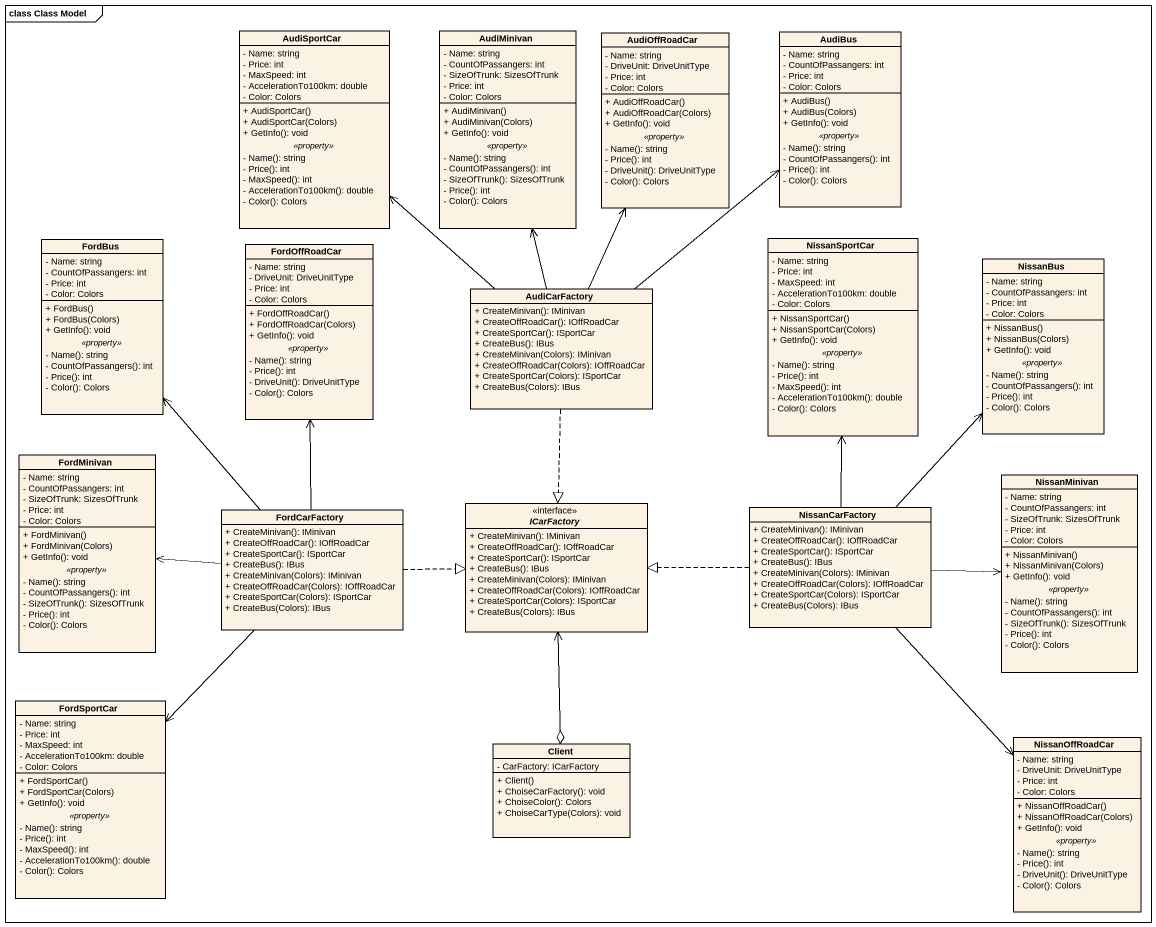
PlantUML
@startuml
mainframe class Class Model
hide circle
hide empty members
skinparam classAttributeIconSize 0
class AudiSportCar {
  - Name: string
  - Price: int
  - MaxSpeed: int
  - AccelerationTo100km: double
  - Color: Colors
  --
  + AudiSportCar()
  + AudiSportCar(Colors)
  + GetInfo(): void
  .. <<property>> ..
  - Name(): string
  - Price(): int
  - MaxSpeed(): int
  - AccelerationTo100km(): double
  - Color(): Colors
}
class AudiMinivan {
  - Name: string
  - CountOfPassangers: int
  - SizeOfTrunk: SizesOfTrunk
  - Price: int
  - Color: Colors
  --
  + AudiMinivan()
  + AudiMinivan(Colors)
  + GetInfo(): void
  .. <<property>> ..
  - Name(): string
  - CountOfPassangers(): int
  - SizeOfTrunk(): SizesOfTrunk
  - Price(): int
  - Color(): Colors
}
class AudiOffRoadCar {
  - Name: string
  - DriveUnit: DriveUnitType
  - Price: int
  - Color: Colors
  --
  + AudiOffRoadCar()
  + AudiOffRoadCar(Colors)
  + GetInfo(): void
  .. <<property>> ..
  - Name(): string
  - Price(): int
  - DriveUnit(): DriveUnitType
  - Color(): Colors
}
class AudiBus {
  - Name: string
  - CountOfPassangers: int
  - Price: int
  - Color: Colors
  --
  + AudiBus()
  + AudiBus(Colors)
  + GetInfo(): void
  .. <<property>> ..
  - Name(): string
  - CountOfPassangers(): int
  - Price(): int
  - Color(): Colors
}
class FordBus {
  - Name: string
  - CountOfPassangers: int
  - Price: int
  - Color: Colors
  --
  + FordBus()
  + FordBus(Colors)
  + GetInfo(): void
  .. <<property>> ..
  - Name(): string
  - CountOfPassangers(): int
  - Price(): int
  - Color(): Colors
}
class NissanSportCar {
  - Name: string
  - Price: int
  - MaxSpeed: int
  - AccelerationTo100km: double
  - Color: Colors
  --
  + NissanSportCar()
  + NissanSportCar(Colors)
  + GetInfo(): void
  .. <<property>> ..
  - Name(): string
  - Price(): int
  - MaxSpeed(): int
  - AccelerationTo100km(): double
  - Color(): Colors
}
class FordOffRoadCar {
  - Name: string
  - DriveUnit: DriveUnitType
  - Price: int
  - Color: Colors
  --
  + FordOffRoadCar()
  + FordOffRoadCar(Colors)
  + GetInfo(): void
  .. <<property>> ..
  - Name(): string
  - Price(): int
  - DriveUnit(): DriveUnitType
  - Color(): Colors
}
class NissanBus {
  - Name: string
  - CountOfPassangers: int
  - Price: int
  - Color: Colors
  --
  + NissanBus()
  + NissanBus(Colors)
  + GetInfo(): void
  .. <<property>> ..
  - Name(): string
  - CountOfPassangers(): int
  - Price(): int
  - Color(): Colors
}
class AudiCarFactory {
  + CreateMinivan(): IMinivan
  + CreateOffRoadCar(): IOffRoadCar
  + CreateSportCar(): ISportCar
  + CreateBus(): IBus
  + CreateMinivan(Colors): IMinivan
  + CreateOffRoadCar(Colors): IOffRoadCar
  + CreateSportCar(Colors): ISportCar
  + CreateBus(Colors): IBus
}
class FordMinivan {
  - Name: string
  - CountOfPassangers: int
  - SizeOfTrunk: SizesOfTrunk
  - Price: int
  - Color: Colors
  --
  + FordMinivan()
  + FordMinivan(Colors)
  + GetInfo(): void
  .. <<property>> ..
  - Name(): string
  - CountOfPassangers(): int
  - SizeOfTrunk(): SizesOfTrunk
  - Price(): int
  - Color(): Colors
}
class NissanMinivan {
  - Name: string
  - CountOfPassangers: int
  - SizeOfTrunk: SizesOfTrunk
  - Price: int
  - Color: Colors
  --
  + NissanMinivan()
  + NissanMinivan(Colors)
  + GetInfo(): void
  .. <<property>> ..
  - Name(): string
  - CountOfPassangers(): int
  - SizeOfTrunk(): SizesOfTrunk
  - Price(): int
  - Color(): Colors
}
class FordCarFactory {
  + CreateMinivan(): IMinivan
  + CreateOffRoadCar(): IOffRoadCar
  + CreateSportCar(): ISportCar
  + CreateBus(): IBus
  + CreateMinivan(Colors): IMinivan
  + CreateOffRoadCar(Colors): IOffRoadCar
  + CreateSportCar(Colors): ISportCar
  + CreateBus(Colors): IBus
}
interface ICarFactory {
  + CreateMinivan(): IMinivan
  + CreateOffRoadCar(): IOffRoadCar
  + CreateSportCar(): ISportCar
  + CreateBus(): IBus
  + CreateMinivan(Colors): IMinivan
  + CreateOffRoadCar(Colors): IOffRoadCar
  + CreateSportCar(Colors): ISportCar
  + CreateBus(Colors): IBus
}
class NissanCarFactory {
  + CreateMinivan(): IMinivan
  + CreateOffRoadCar(): IOffRoadCar
  + CreateSportCar(): ISportCar
  + CreateBus(): IBus
  + CreateMinivan(Colors): IMinivan
  + CreateOffRoadCar(Colors): IOffRoadCar
  + CreateSportCar(Colors): ISportCar
  + CreateBus(Colors): IBus
}
class FordSportCar {
  - Name: string
  - Price: int
  - MaxSpeed: int
  - AccelerationTo100km: double
  - Color: Colors
  --
  + FordSportCar()
  + FordSportCar(Colors)
  + GetInfo(): void
  .. <<property>> ..
  - Name(): string
  - Price(): int
  - MaxSpeed(): int
  - AccelerationTo100km(): double
  - Color(): Colors
}
class Client {
  - CarFactory: ICarFactory
  + Client()
  + ChoiseCarFactory(): void
  + ChoiseColor(): Colors
  + ChoiseCarType(Colors): void
}
class NissanOffRoadCar {
  - Name: string
  - DriveUnit: DriveUnitType
  - Price: int
  - Color: Colors
  --
  + NissanOffRoadCar()
  + NissanOffRoadCar(Colors)
  + GetInfo(): void
  .. <<property>> ..
  - Name(): string
  - Price(): int
  - DriveUnit(): DriveUnitType
  - Color(): Colors
}
AudiCarFactory -up-> AudiSportCar
AudiCarFactory -up-> AudiMinivan
AudiCarFactory -up-> AudiOffRoadCar
AudiCarFactory -up-> AudiBus
AudiCarFactory ..|> ICarFactory
FordCarFactory -up-> FordBus
FordCarFactory -up-> FordOffRoadCar
FordCarFactory -left-> FordMinivan
FordCarFactory .right.|> ICarFactory
FordCarFactory --> FordSportCar
ICarFactory <--o Client
NissanCarFactory -up-> NissanSportCar
NissanCarFactory -up-> NissanBus
NissanCarFactory -right-> NissanMinivan
NissanCarFactory .left.|> ICarFactory
NissanCarFactory --> NissanOffRoadCar
@enduml
